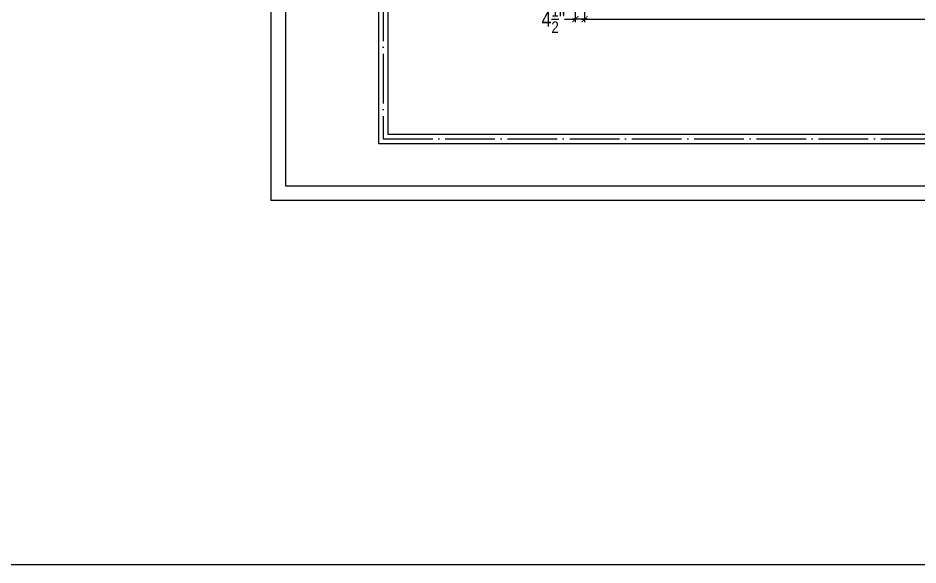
# Model space of a CAD drawing. Header units: millimetres. Extents: x 56222 to 3066687, y -650199 to -121287.
# Drawn here: x 152659.1 to 153094.4, y -174482.1 to -174217.8 of the extents above; entities that cross this region are included whole.
import ezdxf

# ---------------------------------------------------------------- set-up
doc = ezdxf.new("R2010")
doc.units = ezdxf.units.MM
doc.header["$MEASUREMENT"] = 0
doc.header["$PDMODE"] = 35
doc.linetypes.add('ACAD_ISO04W100', pattern=[30, 24, -3, 0, -3])
doc.layers.get('Defpoints').update_dxf_attribs({"color": 220})
for name, color, linetype, lineweight in [('FIRST FLOOR ( DIM )', 250, 'Continuous', 9), ('GROUND FLOOR', 7, 'Continuous', 9), ('SECTION', 7, 'Continuous', 9), ('X_SHEET', 7, 'Continuous', 9)]:
    doc.layers.add(name, color=color, linetype=linetype, lineweight=lineweight)
doc.styles.add('Cn_BT_7½', font='swissc.ttf', dxfattribs={"height": 7.5})
doc.dimstyles.new('Cn_BT_7½', dxfattribs={"dimtxt": 9, "dimasz": 3, "dimexe": 1.5, "dimexo": 0, "dimgap": 0.09, "dimtad": 0, "dimdec": 3, "dimzin": 3, "dimdsep": 46, "dimlunit": 4, "dimtxsty": 'Cn_BT_7½', "dimblk": 'ARCHTICK', "dimcen": 0.09, "dimdle": 1.5, "dimclrd": 251, "dimclre": 251, "dimclrt": 14, "dimadec": 0, "dimazin": 0, "dimtfac": 0.75, "dimtdec": 3, "dimtofl": 0, "dimtmove": 0, "dimatfit": 3, "dimfxl": 0, "dimtolj": 1, "dimtzin": 0, "dimlwd": 15, "dimlwe": 15, "dimarcsym": 0})

# ---------------------------------------------------------------- blocks, each defined once
blk = doc.blocks.new('_ArchTick')
at = {"color": 0, "linetype": 'ByBlock', "const_width": 0.15}
blk.add_lwpolyline([(-0.5, -0.5), (0.5, 0.5)], dxfattribs=at)
blk = doc.blocks.new('*D18')
at = {"layer": 'Defpoints', "color": 0, "lineweight": 0, "transparency": 16777216}
for p in [(152933.16, -174161.68), (152928.66, -174173.68), (152928.66, -174218.33)]:
    blk.add_point(p, dxfattribs=at)
at = {"layer": 'FIRST FLOOR ( DIM )', "color": 251, "lineweight": 15, "transparency": 16777216}
for p, q in [((152933.16, -174161.68), (152933.16, -174219.83)), ((152928.66, -174173.68), (152928.66, -174219.83)), ((152923.37, -174218.33), (152928.66, -174218.33)), ((152934.66, -174218.33), (152927.16, -174218.33))]:
    blk.add_line(p, q, dxfattribs=at)
at = {"layer": 'FIRST FLOOR ( DIM )', "color": 251, "lineweight": 15, "transparency": 16777216, "xscale": 3, "yscale": 3, "zscale": 3, "rotation": 180}
blk.add_blockref('_ArchTick', (152928.66, -174218.33), dxfattribs=at)
at = {"layer": 'FIRST FLOOR ( DIM )', "color": 251, "lineweight": 15, "transparency": 16777216, "xscale": 3, "yscale": 3, "zscale": 3}
blk.add_blockref('_ArchTick', (152933.16, -174218.33), dxfattribs=at)
at = {"layer": 'FIRST FLOOR ( DIM )', "color": 14, "transparency": 16777216, "insert": (152918, -174218.33), "char_height": 7.5, "attachment_point": 5, "style": 'Cn_BT_7½'}
blk.add_mtext('\\A1;4{\\H0.75x;\\S1/2;}"', dxfattribs=at)
blk = doc.blocks.new('*D17')
at = {"layer": 'Defpoints', "color": 0, "lineweight": 0, "transparency": 16777216}
for p in [(152933.16, -174173.68), (153333.66, -174173.68), (153333.66, -174218.33)]:
    blk.add_point(p, dxfattribs=at)
at = {"layer": 'FIRST FLOOR ( DIM )', "color": 251, "lineweight": 15, "transparency": 16777216}
for p, q in [((152933.16, -174173.68), (152933.16, -174219.83)), ((153333.66, -174173.68), (153333.66, -174219.83)), ((152931.66, -174218.33), (153120.7, -174218.33)), ((153335.16, -174218.33), (153146.12, -174218.33))]:
    blk.add_line(p, q, dxfattribs=at)
at = {"layer": 'FIRST FLOOR ( DIM )', "color": 251, "lineweight": 15, "transparency": 16777216, "xscale": 3, "yscale": 3, "zscale": 3, "rotation": 180}
blk.add_blockref('_ArchTick', (152933.16, -174218.33), dxfattribs=at)
at = {"layer": 'FIRST FLOOR ( DIM )', "color": 251, "lineweight": 15, "transparency": 16777216, "xscale": 3, "yscale": 3, "zscale": 3}
blk.add_blockref('_ArchTick', (153333.66, -174218.33), dxfattribs=at)
at = {"layer": 'FIRST FLOOR ( DIM )', "color": 14, "transparency": 16777216, "insert": (153133.41, -174218.33), "char_height": 7.5, "attachment_point": 5, "style": 'Cn_BT_7½'}
blk.add_mtext('\\A1;33\'-4{\\H0.75x;\\S1/2;}"', dxfattribs=at)

msp = doc.modelspace()

# ---------------------------------------------------------------- linework, layer by layer
at = {"layer": 'GROUND FLOOR'}
for p, q in [((152833.4131, -173811.4264), (152833.4131, -174278.4264)), ((152837.9131, -173815.9264), (152837.9131, -174273.9264)), ((152837.9131, -174273.9264), (153333.6631, -174273.9264)), ((152833.4131, -174278.4264), (153333.6631, -174278.4264))]:
    msp.add_line(p, q, dxfattribs=at)
at = {"layer": 'GROUND FLOOR', "color": 1, "linetype": 'ACAD_ISO04W100'}
msp.add_lwpolyline([(153333.6631, -173813.6764), (152835.6631, -173813.6764), (152835.6631, -174276.1764), (153333.6631, -174276.1764)], dxfattribs=at)
at = {"layer": 'SECTION'}
msp.add_lwpolyline([(151738.1305, -172937.5341), (154870.4708, -172937.5341), (154870.4708, -174482.123), (151738.1305, -174482.123)], close=True, dxfattribs=at)
at = {"layer": 'X_SHEET'}
for points in [[(153548.7248, -174306.0603), (152781.5764, -174306.0603), (152781.5764, -173771.1275), (153548.7248, -173771.1275)], [(153541.7248, -174299.0603), (152788.5764, -174299.0603), (152788.5764, -173778.1275), (153541.7248, -173778.1275)]]:
    msp.add_lwpolyline(points, close=True, dxfattribs=at)

# ---------------------------------------------------------------- dimensions: what is measured, and where the dimension line sits
at = {"layer": 'FIRST FLOOR ( DIM )'}
dim = msp.add_linear_dim(base=(152928.6631, -174218.3329), p1=(152933.1631, -174161.6764), p2=(152928.6631, -174173.6764), dimstyle='Cn_BT_7½', override={"dimtmove": 1}, dxfattribs=at)
dim.commit()
dim.dimension.update_dxf_attribs({"geometry": '*D18', "text_midpoint": (152918.0023, -174211.9115), "dimtype": 160})
dim = msp.add_linear_dim(base=(153333.6631, -174218.3329), p1=(152933.1631, -174173.6764), p2=(153333.6631, -174173.6764), dimstyle='Cn_BT_7½', dxfattribs=at)
dim.commit()
dim.dimension.update_dxf_attribs({"geometry": '*D17', "text_midpoint": (153133.4131, -174218.3329)})

doc.saveas('drawing.dxf')
